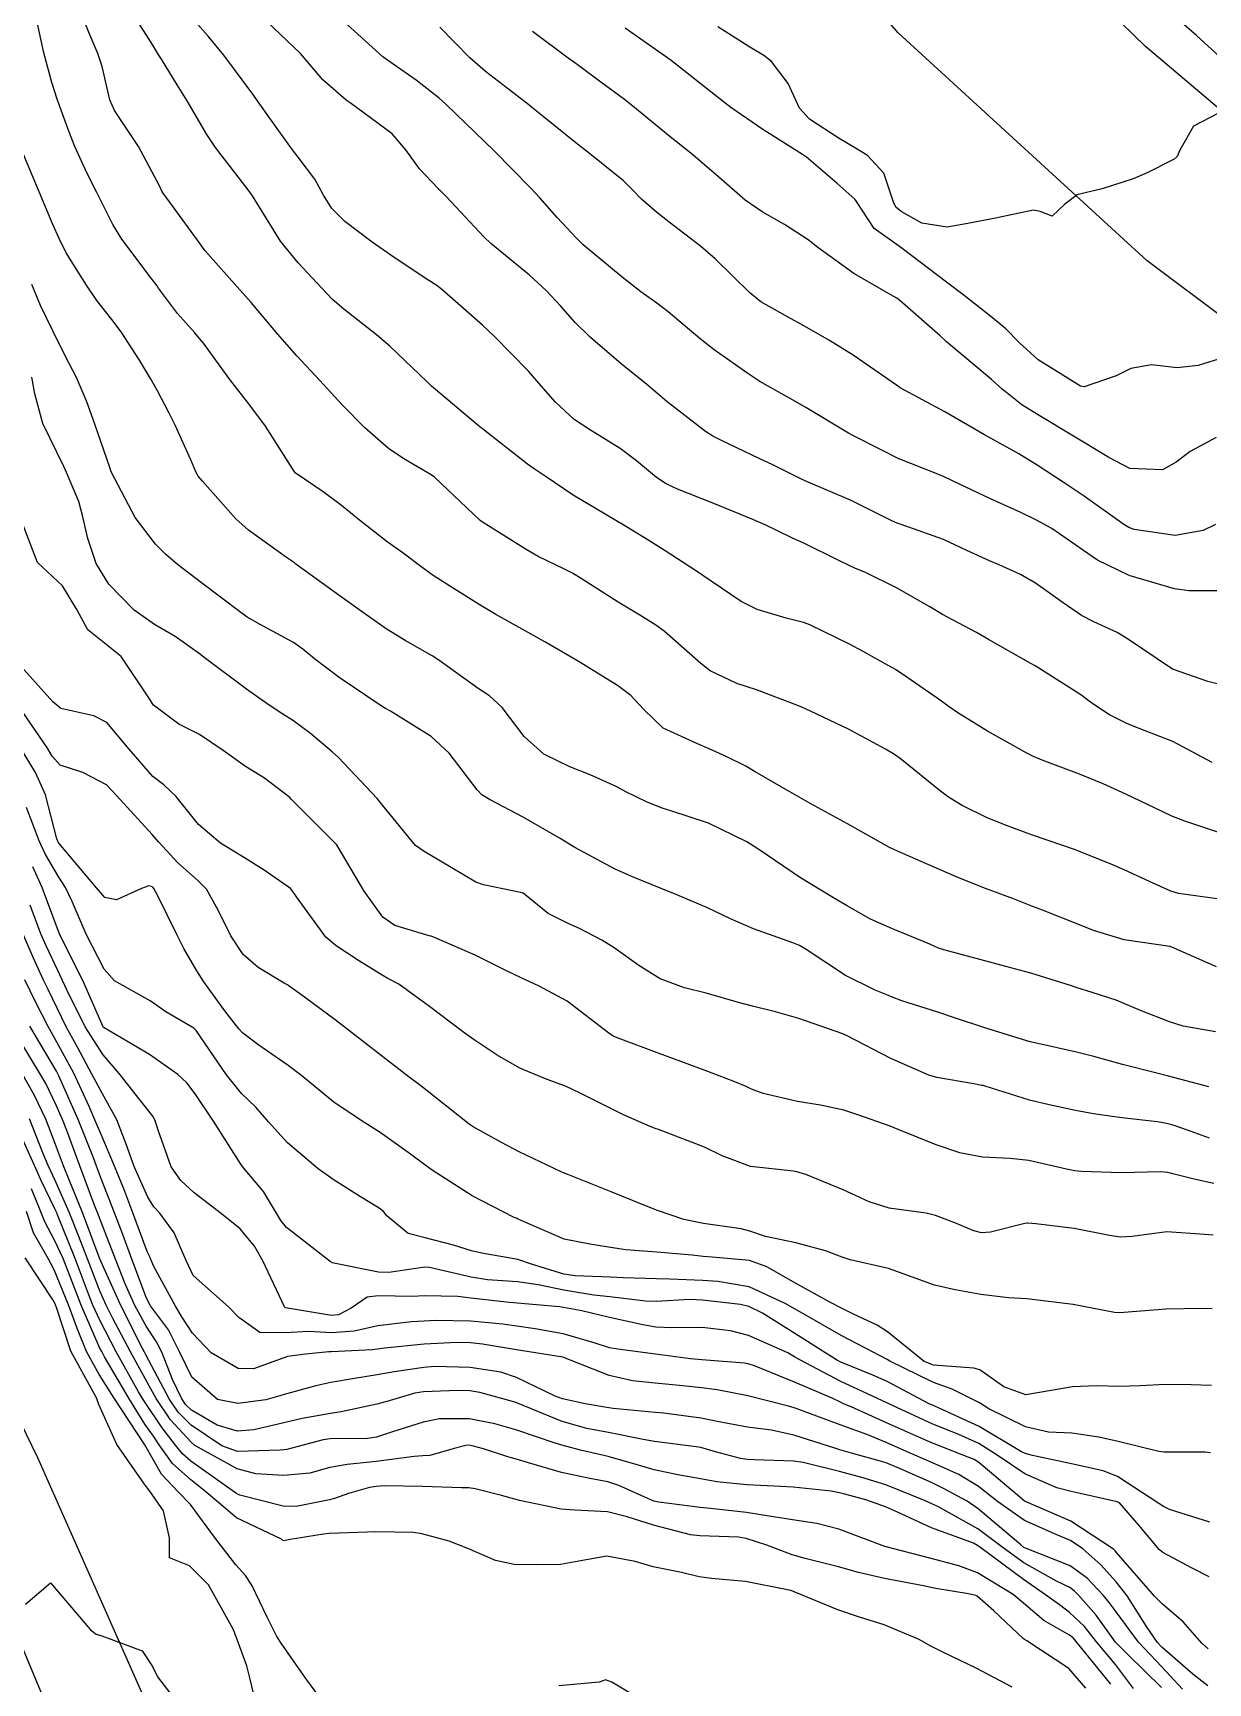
# Model space of a CAD drawing. Header units: metres. Extents: x 307586 to 320046, y 7427249 to 7434250.
# Drawn here: x 319307.2 to 319357.9, y 7428273.7 to 7428344.9 of the extents above; entities that cross this region are included whole.
import ezdxf

# ---------------------------------------------------------------- set-up
doc = ezdxf.new("R2010")
doc.units = ezdxf.units.M
doc.header["$MEASUREMENT"] = 0
for name, color, linetype in [('Curvas de Nivel 1m', 11, 'Continuous'), ('Curvas de Nivel 5m', 15, 'Continuous'), ('Linha Férrea', 20, 'Continuous'), ('Vias Primárias', 230, 'Continuous')]:
    doc.layers.add(name, color=color, linetype=linetype)

msp = doc.modelspace()

# ---------------------------------------------------------------- linework, layer by layer
at = {"layer": 'Curvas de Nivel 1m', "flags": 128}
for points, elevation in [([(319358.314, 7428307.502), (319356.643, 7428307.731), (319356.317, 7428307.832), (319355.581, 7428308.157), (319354.326, 7428308.736), (319353.839, 7428308.948), (319352.585, 7428309.456), (319352.334, 7428309.556), (319352.191, 7428309.606), (319350.344, 7428310.247), (319349.173, 7428310.67), (319348.355, 7428311), (319347.303, 7428311.516), (319346.722, 7428311.881), (319346.369, 7428312.145), (319344.626, 7428313.548), (319344.385, 7428313.717), (319343.993, 7428313.952), (319342.401, 7428314.809), (319340.756, 7428315.597), (319340.414, 7428315.745), (319340.168, 7428315.85), (319338.422, 7428316.517), (319337.573, 7428316.781), (319336.43, 7428317.328), (319336.023, 7428317.654), (319334.447, 7428319.039), (319334.081, 7428319.308), (319333.461, 7428319.685), (319332.462, 7428320.297), (319330.907, 7428321.285), (319330.48, 7428321.551), (319330.144, 7428321.725), (319329.008, 7428322.262), (319328.491, 7428322.563), (319326.559, 7428323.769), (319326.504, 7428323.814), (319325.928, 7428324.359), (319324.531, 7428325.689), (319324.388, 7428325.792), (319323.203, 7428326.473), (319322.544, 7428326.927), (319321.505, 7428327.83), (319320.562, 7428328.794), (319320.061, 7428329.341), (319319.588, 7428329.855), (319318.589, 7428330.927), (319317.75, 7428331.879), (319316.616, 7428333.218), (319316.014, 7428333.896), (319314.638, 7428335.454), (319314.446, 7428335.718), (319314.306, 7428335.915), (319313.246, 7428337.349), (319312.815, 7428337.938), (319312.764, 7428338.029), (319312.676, 7428338.23), (319311.748, 7428339.949), (319310.716, 7428341.507), (319310.516, 7428341.963), (319310.182, 7428343.413), (319309.999, 7428343.971), (319309.625, 7428344.85), (319309.167, 7428345.984)], 826), ([(319358.348, 7428310.373), (319356.917, 7428310.839), (319356.358, 7428311.069), (319355.603, 7428311.418), (319354.369, 7428312.013), (319353.388, 7428312.46), (319352.377, 7428312.873), (319350.761, 7428313.476), (319350.385, 7428313.634), (319350.093, 7428313.778), (319348.401, 7428314.729), (319347.122, 7428315.519), (319346.704, 7428315.814), (319346.418, 7428316.02), (319344.918, 7428317.055), (319344.431, 7428317.391), (319344.333, 7428317.453), (319344.146, 7428317.554), (319343.029, 7428318.161), (319342.442, 7428318.489), (319340.725, 7428319.322), (319340.451, 7428319.421), (319339.712, 7428319.607), (319338.458, 7428319.972), (319337.764, 7428320.33), (319336.476, 7428321.197), (319335.792, 7428321.657), (319334.491, 7428322.504), (319333.775, 7428322.96), (319332.555, 7428323.699), (319332.503, 7428323.732), (319332.426, 7428323.779), (319330.521, 7428324.913), (319329.3, 7428325.738), (319328.832, 7428326.042), (319328.538, 7428326.247), (319326.6, 7428327.77), (319326.553, 7428327.809), (319326.319, 7428328.008), (319324.57, 7428329.476), (319324.4, 7428329.621), (319324.211, 7428329.795), (319322.596, 7428331.339), (319322.026, 7428331.826), (319320.614, 7428332.933), (319320.129, 7428333.358), (319319.655, 7428333.855), (319318.639, 7428334.932), (319317.878, 7428335.878), (319316.672, 7428337.824), (319316.629, 7428337.89), (319316.484, 7428338.083), (319315.078, 7428339.906), (319314.701, 7428340.472), (319313.848, 7428341.923), (319313.421, 7428342.62), (319312.741, 7428343.717), (319312.609, 7428343.941), (319312.369, 7428344.321), (319311.335, 7428345.954)], 827), ([(319358.09, 7428313.384), (319356.396, 7428314.282), (319355.018, 7428314.81), (319354.407, 7428315.053), (319353.664, 7428315.441), (319352.909, 7428315.944), (319352.421, 7428316.296), (319350.571, 7428317.479), (319350.434, 7428317.559), (319350.263, 7428317.653), (319348.445, 7428318.683), (319347.923, 7428318.983), (319346.912, 7428319.523), (319346.456, 7428319.763), (319345.91, 7428320.087), (319344.473, 7428320.915), (319343.134, 7428321.57), (319342.669, 7428321.762), (319342.486, 7428321.842), (319341.96, 7428322.114), (319340.495, 7428322.824), (319339.957, 7428323.067), (319338.803, 7428323.626), (319338.505, 7428323.767), (319338.272, 7428323.867), (319336.517, 7428324.583), (319335.017, 7428325.174), (319334.529, 7428325.405), (319334.115, 7428325.676), (319333.247, 7428326.396), (319332.545, 7428326.928), (319331.257, 7428327.713), (319330.558, 7428328.181), (319329.755, 7428328.922), (319329.038, 7428329.743), (319328.581, 7428330.26), (319327.109, 7428331.765), (319326.608, 7428332.24), (319324.841, 7428333.788), (319324.625, 7428333.954), (319324.176, 7428334.25), (319322.645, 7428335.273), (319321.843, 7428335.828), (319320.662, 7428336.713), (319320.097, 7428337.278), (319319.746, 7428337.854), (319319.364, 7428338.544), (319318.689, 7428339.44), (319318.355, 7428339.873), (319317.458, 7428341.137), (319316.923, 7428341.888), (319316.726, 7428342.158), (319315.436, 7428343.903), (319314.755, 7428344.72), (319314.196, 7428345.35)], 828), ([(319358.426, 7428316.738), (319357.913, 7428316.873), (319356.433, 7428317.386), (319356.379, 7428317.411), (319354.446, 7428318.717), (319353.996, 7428318.984), (319352.993, 7428319.452), (319352.457, 7428319.724), (319351.664, 7428320.269), (319350.477, 7428321.111), (319349.82, 7428321.487), (319348.897, 7428321.906), (319348.489, 7428322.078), (319347.505, 7428322.531), (319346.498, 7428323.002), (319344.967, 7428323.545), (319344.505, 7428323.703), (319344.238, 7428323.822), (319342.519, 7428324.684), (319340.661, 7428325.468), (319340.532, 7428325.524), (319340.365, 7428325.603), (319339.135, 7428326.218), (319338.542, 7428326.498), (319336.923, 7428327.272), (319336.551, 7428327.455), (319336.224, 7428327.653), (319334.566, 7428328.934), (319334.17, 7428329.277), (319333.69, 7428329.683), (319332.586, 7428330.581), (319331.264, 7428331.713), (319330.609, 7428332.358), (319329.968, 7428333.081), (319329.351, 7428333.739), (319328.633, 7428334.406), (319326.964, 7428335.767), (319326.656, 7428336.053), (319325.042, 7428337.786), (319324.677, 7428338.159), (319323.882, 7428338.999), (319323.298, 7428339.811), (319322.703, 7428340.501), (319320.897, 7428341.838), (319320.724, 7428341.959), (319319.707, 7428342.83), (319318.829, 7428343.869), (319318.744, 7428343.967), (319317.282, 7428345.368)], 829), ([(319358.24, 7428323.651), (319357.711, 7428323.392), (319356.501, 7428323.171), (319354.725, 7428323.428), (319354.504, 7428323.519), (319354.289, 7428323.65), (319352.525, 7428324.902), (319351.661, 7428325.469), (319350.54, 7428326.212), (319349.753, 7428326.7), (319348.551, 7428327.357), (319348.276, 7428327.513), (319346.563, 7428328.512), (319344.631, 7428329.549), (319344.573, 7428329.587), (319344.466, 7428329.66), (319342.594, 7428330.959), (319341.578, 7428331.59), (319340.608, 7428332.142), (319339.66, 7428332.661), (319338.619, 7428333.253), (319338.138, 7428333.635), (319336.645, 7428335.11), (319336.018, 7428335.656), (319334.663, 7428336.684), (319334.106, 7428337.117), (319333.472, 7428337.688), (319333.074, 7428338.091), (319332.681, 7428338.471), (319331.146, 7428339.715), (319330.698, 7428340.06), (319329.215, 7428341.243), (319328.721, 7428341.65), (319328.599, 7428341.751), (319326.737, 7428343.194), (319326.05, 7428343.777), (319324.763, 7428345.1)], 831), ([(319358.273, 7428327.393), (319357.149, 7428326.802), (319356.542, 7428326.337), (319355.951, 7428326.003), (319354.539, 7428326.056), (319353.641, 7428326.541), (319352.55, 7428327.2), (319352.111, 7428327.464), (319350.562, 7428328.395), (319349.881, 7428328.806), (319349.025, 7428329.503), (319348.579, 7428329.904), (319346.636, 7428331.53), (319346.603, 7428331.558), (319346.355, 7428331.783), (319344.62, 7428333.304), (319344.479, 7428333.41), (319344.231, 7428333.556), (319342.636, 7428334.482), (319341.083, 7428335.596), (319340.656, 7428335.931), (319339.638, 7428336.591), (319338.668, 7428337.137), (319337.942, 7428337.637), (319336.684, 7428338.739), (319335.591, 7428339.661), (319334.703, 7428340.367), (319333.09, 7428341.694), (319332.884, 7428341.857), (319332.726, 7428341.979), (319331.713, 7428342.731), (319330.74, 7428343.45), (319330.584, 7428343.565), (319330.357, 7428343.726), (319328.76, 7428344.912)], 832), ([(319358.598, 7428330.85), (319357.494, 7428330.501), (319356.588, 7428330.411), (319355.474, 7428330.537), (319354.587, 7428330.373), (319353.959, 7428330.062), (319352.575, 7428329.579), (319352.418, 7428329.618), (319350.592, 7428330.748), (319349.764, 7428331.493), (319349.193, 7428332.085), (319348.613, 7428332.559), (319347.392, 7428333.522), (319346.632, 7428334.108), (319344.72, 7428335.549), (319344.653, 7428335.591), (319343.509, 7428336.414), (319342.747, 7428337.579), (319342.719, 7428337.625), (319342.674, 7428337.68), (319341.89, 7428338.379), (319340.691, 7428339.41), (319340.583, 7428339.493), (319340.417, 7428339.604), (319338.709, 7428340.691), (319337.326, 7428341.644), (319336.727, 7428342.098), (319334.743, 7428343.67), (319332.763, 7428345.064)], 833), ([(319358.372, 7428341.394), (319357.284, 7428340.838), (319356.707, 7428339.804), (319356.587, 7428339.528), (319356.46, 7428339.412), (319355.296, 7428338.815), (319354.684, 7428338.555), (319353.355, 7428338.125), (319352.678, 7428337.968), (319352.273, 7428337.868), (319351.735, 7428337.469), (319351.187, 7428336.955), (319350.67, 7428337.156), (319350.389, 7428337.203), (319348.666, 7428336.854), (319347.552, 7428336.633), (319346.662, 7428336.472), (319345.56, 7428336.645), (319344.669, 7428337.15), (319344.449, 7428337.332), (319344.335, 7428337.555), (319343.929, 7428338.805), (319343.223, 7428339.572), (319342.698, 7428339.89), (319341.993, 7428340.297), (319340.716, 7428341.135), (319340.29, 7428341.606), (319339.789, 7428342.67), (319339.078, 7428343.625), (319338.747, 7428343.882), (319338.148, 7428344.24), (319336.765, 7428345.117)], 834), ([(319358.247, 7428301.763), (319356.845, 7428301.997), (319356.251, 7428302.187), (319355.001, 7428302.677), (319354.259, 7428302.999), (319353.95, 7428303.125), (319352.912, 7428303.45), (319352.266, 7428303.657), (319351.976, 7428303.755), (319350.275, 7428304.283), (319349.188, 7428304.582), (319348.283, 7428304.818), (319346.52, 7428305.296), (319346.291, 7428305.371), (319345.91, 7428305.534), (319344.299, 7428306.206), (319343.355, 7428306.616), (319342.309, 7428307.202), (319341.675, 7428307.586), (319340.321, 7428308.4), (319338.535, 7428309.618), (319338.335, 7428309.758), (319338.008, 7428309.955), (319336.35, 7428310.756), (319334.736, 7428311.288), (319334.359, 7428311.405), (319333.68, 7428311.68), (319332.786, 7428312.113), (319332.369, 7428312.335), (319331.245, 7428312.84), (319330.378, 7428313.188), (319329.252, 7428313.731), (319328.394, 7428314.493), (319327.458, 7428315.754), (319326.905, 7428316.252), (319326.421, 7428316.575), (319324.716, 7428317.787), (319324.435, 7428317.973), (319323.271, 7428318.638), (319322.446, 7428319.143), (319321.468, 7428319.83), (319320.464, 7428320.557), (319318.64, 7428321.868), (319318.551, 7428321.936), (319318.484, 7428321.987), (319318.137, 7428322.223), (319316.498, 7428323.408), (319315.956, 7428323.895), (319314.519, 7428325.512), (319314.335, 7428325.727), (319314.23, 7428325.914), (319314.01, 7428326.439), (319313.332, 7428327.928), (319313.076, 7428328.45), (319312.568, 7428329.419), (319312.275, 7428329.943), (319311.801, 7428330.731), (319311.01, 7428331.956), (319310.608, 7428332.485), (319309.953, 7428333.307), (319309.508, 7428333.977), (319309.163, 7428334.516), (319308.637, 7428335.368), (319308.326, 7428335.993), (319308.059, 7428336.589), (319307.468, 7428338.002), (319306.691, 7428339.854)], 824), ([(319357.958, 7428299.384), (319356.219, 7428299.842), (319355.644, 7428299.993), (319354.227, 7428300.354), (319352.985, 7428300.695), (319352.234, 7428300.884), (319350.44, 7428301.277), (319350.241, 7428301.33), (319349.716, 7428301.485), (319348.247, 7428301.941), (319347.062, 7428302.329), (319346.254, 7428302.601), (319344.704, 7428303.1), (319344.26, 7428303.26), (319344.055, 7428303.347), (319343.547, 7428303.561), (319342.272, 7428304.193), (319340.576, 7428305.31), (319340.291, 7428305.478), (319339.991, 7428305.603), (319338.299, 7428306.205), (319337.302, 7428306.634), (319336.308, 7428307.108), (319334.996, 7428307.663), (319334.316, 7428307.934), (319333.07, 7428308.438), (319332.324, 7428308.768), (319330.583, 7428309.717), (319330.335, 7428309.873), (319329.959, 7428310.103), (319328.352, 7428311.023), (319326.934, 7428311.761), (319326.576, 7428311.978), (319326.367, 7428312.192), (319325.164, 7428313.782), (319324.393, 7428314.493), (319322.638, 7428315.588), (319322.411, 7428315.714), (319322.232, 7428315.822), (319320.421, 7428317.042), (319319.346, 7428317.856), (319318.844, 7428318.271), (319318.44, 7428318.549), (319317.002, 7428319.33), (319316.451, 7428319.651), (319316.113, 7428319.893), (319314.471, 7428321.127), (319313.432, 7428321.926), (319312.92, 7428322.366), (319312.492, 7428322.798), (319311.614, 7428323.949), (319310.593, 7428325.889), (319310.561, 7428325.96), (319310.525, 7428326.066), (319309.875, 7428327.97), (319309.529, 7428328.942), (319309.079, 7428329.982), (319308.587, 7428330.928), (319308.05, 7428331.996), (319307.525, 7428333.09), (319307.144, 7428334.005)], 823), ([(319357.979, 7428297.171), (319357.354, 7428297.393), (319356.497, 7428297.706), (319356.197, 7428297.791), (319355.744, 7428297.868), (319354.199, 7428298.053), (319352.977, 7428298.225), (319352.202, 7428298.368), (319351.064, 7428298.612), (319350.206, 7428298.815), (319348.305, 7428299.406), (319348.212, 7428299.436), (319348.158, 7428299.446), (319347.812, 7428299.506), (319346.217, 7428299.783), (319345.865, 7428299.887), (319344.229, 7428300.609), (319342.339, 7428301.579), (319342.278, 7428301.614), (319342.243, 7428301.629), (319342.154, 7428301.671), (319340.25, 7428302.332), (319339.248, 7428302.615), (319338.255, 7428302.857), (319337.653, 7428303.025), (319336.261, 7428303.427), (319335.324, 7428303.659), (319334.269, 7428304.048), (319333.343, 7428304.618), (319332.288, 7428305.387), (319331.76, 7428305.705), (319330.796, 7428306.213), (319330.3, 7428306.433), (319329.438, 7428306.863), (319328.356, 7428307.74), (319328.313, 7428307.761), (319326.645, 7428308.094), (319326.317, 7428308.22), (319325.254, 7428308.85), (319324.329, 7428309.4), (319324.078, 7428309.542), (319323.703, 7428309.799), (319322.357, 7428311.449), (319322.056, 7428311.823), (319320.38, 7428313.595), (319320.114, 7428313.843), (319319.174, 7428314.635), (319318.396, 7428315.2), (319317.985, 7428315.46), (319317.347, 7428315.881), (319316.413, 7428316.535), (319314.593, 7428317.908), (319314.434, 7428318.036), (319313.337, 7428318.821), (319312.447, 7428319.335), (319311.574, 7428319.949), (319310.47, 7428321.078), (319309.926, 7428321.968), (319309.565, 7428323.045), (319309.356, 7428323.977), (319309.172, 7428324.642), (319308.609, 7428325.989), (319308.525, 7428326.153), (319307.623, 7428327.999), (319307.277, 7428329.291), (319307.145, 7428330.004)], 822), ([(319358.17, 7428295.213), (319357.372, 7428295.392), (319356.401, 7428295.633), (319356.176, 7428295.69), (319355.877, 7428295.711), (319354.175, 7428295.668), (319352.452, 7428295.732), (319352.176, 7428295.762), (319351.806, 7428295.834), (319350.18, 7428296.199), (319349.374, 7428296.296), (319348.181, 7428296.346), (319347.199, 7428296.53), (319346.186, 7428296.876), (319344.547, 7428297.546), (319344.194, 7428297.689), (319342.803, 7428298.175), (319342.201, 7428298.374), (319341.197, 7428298.596), (319340.204, 7428298.754), (319338.72, 7428299.103), (319338.21, 7428299.285), (319337.978, 7428299.391), (319337.427, 7428299.632), (319336.219, 7428300.082), (319335.552, 7428300.327), (319334.23, 7428300.821), (319332.452, 7428301.484), (319332.241, 7428301.576), (319332.048, 7428301.702), (319330.257, 7428303.086), (319329.053, 7428303.732), (319328.268, 7428304.081), (319327.614, 7428304.409), (319326.282, 7428305.065), (319324.635, 7428305.787), (319324.382, 7428305.878), (319324.294, 7428305.904), (319322.818, 7428306.34), (319322.296, 7428306.708), (319321.497, 7428307.828), (319320.332, 7428309.797), (319320.297, 7428309.84), (319318.362, 7428311.784), (319318.286, 7428311.861), (319317.189, 7428312.696), (319316.376, 7428313.198), (319315.406, 7428313.9), (319314.39, 7428314.591), (319313.497, 7428315.026), (319312.402, 7428315.852), (319312.345, 7428315.941), (319312.262, 7428316.085), (319310.999, 7428317.954), (319310.437, 7428318.413), (319309.566, 7428319.095), (319309.094, 7428319.98), (319308.468, 7428320.993), (319307.396, 7428322.001), (319306.709, 7428323.799)], 821), ([(319358.099, 7428289.806), (319357.667, 7428289.818), (319356.099, 7428289.784), (319355.755, 7428289.756), (319354.096, 7428289.628), (319353.888, 7428289.641), (319352.101, 7428289.985), (319351.505, 7428290.063), (319350.104, 7428290.234), (319349.307, 7428290.286), (319348.107, 7428290.424), (319347.005, 7428290.621), (319346.112, 7428290.831), (319344.123, 7428291.55), (319342.472, 7428291.92), (319342.127, 7428292.032), (319341.414, 7428292.303), (319340.133, 7428292.651), (319338.819, 7428292.93), (319338.138, 7428293.156), (319337.769, 7428293.255), (319336.141, 7428293.483), (319335.29, 7428293.659), (319334.149, 7428294.046), (319333.539, 7428294.292), (319332.16, 7428294.848), (319330.289, 7428295.601), (319330.172, 7428295.65), (319329.997, 7428295.722), (319328.181, 7428296.576), (319327.422, 7428296.989), (319326.192, 7428297.662), (319326.023, 7428297.772), (319324.207, 7428299.213), (319323.882, 7428299.467), (319323.441, 7428299.802), (319322.227, 7428300.735), (319320.824, 7428301.834), (319320.247, 7428302.277), (319318.709, 7428303.405), (319318.262, 7428303.728), (319318.179, 7428303.778), (319318.036, 7428303.863), (319316.919, 7428304.53), (319316.275, 7428305.1), (319315.742, 7428305.895), (319315.191, 7428307.01), (319314.682, 7428307.906), (319314.317, 7428308.293), (319313.457, 7428309.055), (319312.634, 7428309.935), (319312.338, 7428310.267), (319310.805, 7428311.956), (319310.367, 7428312.41), (319309.347, 7428312.945), (319308.376, 7428313.265), (319308.034, 7428313.648), (319307.819, 7428313.996), (319306.543, 7428315.867)], 819), ([(319358.064, 7428286.495), (319357.19, 7428286.519), (319356.064, 7428286.535), (319354.995, 7428286.489), (319354.063, 7428286.46), (319353.108, 7428286.489), (319352.063, 7428286.442), (319351.24, 7428286.289), (319350.059, 7428286.101), (319349.108, 7428286.444), (319348.07, 7428287.17), (319347.811, 7428287.245), (319346.071, 7428287.371), (319345.668, 7428287.534), (319344.086, 7428288.814), (319343.632, 7428289.1), (319342.622, 7428289.572), (319342.097, 7428289.835), (319341.59, 7428290.095), (319340.113, 7428290.912), (319338.879, 7428291.612), (319338.126, 7428291.885), (319336.513, 7428292.03), (319336.127, 7428292.06), (319335.659, 7428292.124), (319334.129, 7428292.249), (319332.79, 7428292.35), (319332.13, 7428292.451), (319331.242, 7428292.599), (319330.134, 7428292.816), (319328.268, 7428293.612), (319328.142, 7428293.678), (319328.099, 7428293.698), (319327.968, 7428293.743), (319326.157, 7428294.683), (319324.427, 7428295.787), (319324.166, 7428295.976), (319323.499, 7428296.474), (319322.187, 7428297.407), (319321.525, 7428297.827), (319320.202, 7428298.709), (319318.799, 7428299.854), (319318.22, 7428300.309), (319316.909, 7428301.204), (319316.24, 7428301.711), (319316.078, 7428301.892), (319315.481, 7428302.668), (319314.577, 7428303.907), (319314.268, 7428304.387), (319313.712, 7428305.353), (319313.419, 7428305.923), (319312.565, 7428307.68), (319312.414, 7428307.938), (319312.368, 7428307.994), (319312.314, 7428308.033), (319312.203, 7428308.053), (319311.886, 7428307.944), (319310.809, 7428307.451), (319310.307, 7428307.549), (319309.935, 7428307.964), (319308.332, 7428309.878), (319308.289, 7428309.937), (319308.27, 7428309.981), (319308.234, 7428310.082), (319307.733, 7428311.989), (319307.315, 7428312.944), (319306.655, 7428314.007)], 818), ([(319358.026, 7428283.585), (319357.795, 7428283.615), (319356.026, 7428283.614), (319355.79, 7428283.649), (319354.033, 7428284.078), (319353.204, 7428284.273), (319352.038, 7428284.445), (319351.026, 7428284.482), (319350.041, 7428284.707), (319348.453, 7428285.496), (319348.055, 7428285.747), (319346.877, 7428286.333), (319346.064, 7428286.628), (319344.184, 7428287.549), (319344.074, 7428287.613), (319342.798, 7428288.287), (319342.084, 7428288.658), (319340.423, 7428289.597), (319340.096, 7428289.789), (319339.667, 7428290.036), (319338.11, 7428290.75), (319336.766, 7428290.988), (319336.114, 7428291.028), (319334.686, 7428291.092), (319334.114, 7428291.093), (319332.668, 7428291.138), (319332.115, 7428291.168), (319330.607, 7428291.224), (319330.117, 7428291.3), (319328.717, 7428291.734), (319328.125, 7428291.929), (319326.578, 7428292.213), (319326.128, 7428292.307), (319325.353, 7428292.555), (319324.134, 7428292.868), (319323.394, 7428293.06), (319322.473, 7428293.815), (319322.327, 7428294), (319322.146, 7428294.152), (319321.338, 7428294.641), (319320.158, 7428295.39), (319319.512, 7428295.847), (319318.179, 7428296.964), (319317.369, 7428297.872), (319316.818, 7428298.5), (319316.205, 7428299.099), (319315.549, 7428299.897), (319314.241, 7428301.813), (319314.142, 7428301.912), (319312.94, 7428302.62), (319312.254, 7428303.096), (319310.725, 7428303.955), (319310.268, 7428304.456), (319309.501, 7428305.968), (319308.898, 7428307.38), (319308.601, 7428307.977), (319308.317, 7428308.431), (319307.744, 7428309.406), (319307.464, 7428309.993), (319306.924, 7428311.432)], 817), ([(319357.991, 7428280.602), (319356.257, 7428281.148), (319356.001, 7428281.27), (319355.8, 7428281.412), (319354.014, 7428282.566), (319353.389, 7428282.812), (319352.019, 7428283.114), (319350.341, 7428283.477), (319350.024, 7428283.562), (319349.873, 7428283.633), (319348.041, 7428284.724), (319346.312, 7428285.526), (319346.126, 7428285.601), (319346.054, 7428285.629), (319345.875, 7428285.712), (319344.064, 7428286.668), (319343.456, 7428286.949), (319342.072, 7428287.505), (319341.919, 7428287.582), (319340.084, 7428288.741), (319338.683, 7428289.614), (319338.097, 7428289.902), (319337.733, 7428289.991), (319336.101, 7428290.184), (319335.549, 7428290.208), (319334.1, 7428290.118), (319333.64, 7428290.137), (319332.102, 7428290.325), (319331.414, 7428290.396), (319330.106, 7428290.609), (319328.999, 7428290.842), (319328.111, 7428290.968), (319326.813, 7428291.059), (319326.114, 7428291.165), (319324.316, 7428291.592), (319324.12, 7428291.604), (319322.564, 7428291.366), (319322.116, 7428291.38), (319320.179, 7428291.782), (319320.122, 7428291.794), (319320.028, 7428291.841), (319318.137, 7428293.316), (319317.895, 7428293.619), (319317.755, 7428293.866), (319317.147, 7428294.869), (319316.29, 7428295.888), (319316.165, 7428296.043), (319314.993, 7428297.902), (319314.205, 7428299.078), (319313.844, 7428299.55), (319313.448, 7428299.921), (319312.225, 7428300.773), (319310.274, 7428301.928), (319310.243, 7428301.949), (319310.226, 7428301.977), (319309.345, 7428303.969), (319308.398, 7428305.862), (319308.341, 7428305.979), (319308.285, 7428306.129), (319307.6, 7428307.991), (319307.195, 7428308.871)], 816), ([(319357.929, 7428275.135), (319357.648, 7428275.384), (319356.85, 7428276.305), (319355.949, 7428277.062), (319355.609, 7428277.413), (319353.972, 7428279.297), (319353.905, 7428279.364), (319353.831, 7428279.432), (319351.991, 7428280.645), (319350.067, 7428281.479), (319350.003, 7428281.512), (319349.879, 7428281.606), (319348.02, 7428283.178), (319347.821, 7428283.303), (319347.313, 7428283.511), (319346.03, 7428284.012), (319345.203, 7428284.371), (319344.043, 7428284.891), (319342.509, 7428285.573), (319342.19, 7428285.713), (319342.055, 7428285.779), (319341.69, 7428285.95), (319340.063, 7428286.648), (319338.338, 7428287.35), (319338.071, 7428287.439), (319337.911, 7428287.462), (319336.072, 7428287.604), (319335.573, 7428287.655), (319334.075, 7428287.843), (319332.442, 7428288.06), (319332.077, 7428288.129), (319331.467, 7428288.318), (319330.083, 7428288.729), (319328.872, 7428288.945), (319328.086, 7428289.054), (319327.485, 7428289.147), (319326.088, 7428289.273), (319324.573, 7428289.301), (319324.088, 7428289.28), (319323.533, 7428289.244), (319322.085, 7428289.078), (319321.066, 7428288.847), (319320.082, 7428288.773), (319319.099, 7428288.834), (319318.082, 7428288.771), (319316.996, 7428288.79), (319316.088, 7428289.431), (319315.64, 7428289.895), (319314.113, 7428291.242), (319313.792, 7428291.915), (319313.289, 7428293.078), (319312.675, 7428293.932), (319312.418, 7428294.208), (319312.15, 7428294.63), (319311.571, 7428295.946), (319311.219, 7428296.908), (319310.815, 7428297.954), (319310.204, 7428299.085), (319309.724, 7428299.965), (319309.136, 7428301.064), (319308.635, 7428301.976), (319308.251, 7428302.749), (319307.853, 7428303.58), (319307.656, 7428303.989), (319307.217, 7428304.94), (319306.76, 7428306.003)], 814), ([(319357.905, 7428273.543), (319357.259, 7428274.043), (319355.93, 7428275.205), (319355.737, 7428275.412), (319355.295, 7428276.06), (319354.427, 7428277.425), (319353.959, 7428278.033), (319353.286, 7428278.76), (319352.509, 7428279.452), (319351.978, 7428279.804), (319351.391, 7428280.057), (319349.991, 7428280.671), (319348.837, 7428281.492), (319348.009, 7428282.146), (319347.158, 7428282.657), (319346.019, 7428283.164), (319345.157, 7428283.539), (319344.03, 7428284.043), (319343.234, 7428284.363), (319342.041, 7428284.796), (319340.142, 7428285.509), (319340.052, 7428285.537), (319339.809, 7428285.602), (319338.057, 7428286.05), (319336.728, 7428286.308), (319336.06, 7428286.39), (319335.242, 7428286.478), (319334.062, 7428286.599), (319333.074, 7428286.696), (319332.065, 7428286.926), (319330.073, 7428287.72), (319328.076, 7428288.033), (319326.603, 7428288.287), (319326.079, 7428288.345), (319325.503, 7428288.352), (319324.078, 7428288.274), (319322.367, 7428288.107), (319322.075, 7428288.063), (319321.861, 7428288.036), (319320.074, 7428287.952), (319319.967, 7428287.948), (319318.96, 7428287.851), (319318.186, 7428287.744), (319318.071, 7428287.712), (319316.72, 7428287.223), (319316.063, 7428287.227), (319314.895, 7428287.902), (319314.081, 7428288.76), (319313.626, 7428289.454), (319313.355, 7428289.921), (319312.418, 7428291.636), (319312.287, 7428291.938), (319312.236, 7428292.051), (319312.126, 7428292.28), (319311.51, 7428293.946), (319311.121, 7428294.983), (319310.725, 7428295.954), (319310.182, 7428297.225), (319309.871, 7428297.963), (319309.627, 7428298.537), (319308.961, 7428299.973), (319308.233, 7428301.306), (319307.855, 7428301.986), (319307.315, 7428303.056), (319306.854, 7428304.001)], 813), ([(319355.904, 7428273.465), (319354.461, 7428274.889), (319353.933, 7428275.41), (319353.918, 7428275.43), (319353.093, 7428276.587), (319352.33, 7428277.454), (319352.141, 7428277.643), (319351.956, 7428277.777), (319351.373, 7428278.052), (319349.967, 7428278.84), (319349.077, 7428279.489), (319347.985, 7428280.306), (319346.255, 7428281.271), (319346.001, 7428281.389), (319345.678, 7428281.533), (319344.01, 7428282.217), (319342.982, 7428282.535), (319342.015, 7428282.785), (319340.443, 7428283.172), (319340.019, 7428283.233), (319338.349, 7428283.288), (319338.02, 7428283.304), (319337.741, 7428283.345), (319336.664, 7428283.64), (319336.025, 7428283.816), (319335.823, 7428283.855), (319334.029, 7428284.084), (319333.54, 7428284.168), (319332.034, 7428284.464), (319331.101, 7428284.646), (319330.041, 7428284.942), (319328.119, 7428285.739), (319328.053, 7428285.767), (319326.485, 7428286.199), (319326.05, 7428286.272), (319325.542, 7428286.284), (319324.049, 7428286.226), (319323.677, 7428286.167), (319322.469, 7428285.814), (319322.042, 7428285.685), (319320.506, 7428285.367), (319320.037, 7428285.293), (319318.815, 7428285.072), (319318.033, 7428284.888), (319316.734, 7428284.584), (319316.029, 7428284.521), (319315.147, 7428284.784), (319314.038, 7428285.436), (319313.794, 7428285.667), (319313.631, 7428285.916), (319313.227, 7428286.75), (319312.762, 7428287.93), (319312.53, 7428288.386), (319312.084, 7428289.054), (319311.589, 7428289.945), (319311.175, 7428290.881), (319310.762, 7428291.954), (319310.139, 7428293.551), (319309.979, 7428293.962), (319309.873, 7428294.236), (319309.226, 7428295.969), (319308.661, 7428297.5), (319308.471, 7428297.977), (319308.199, 7428298.593), (319307.748, 7428299.527), (319307.488, 7428299.991), (319306.267, 7428301.985)], 811), ([(319356.809, 7428273.396), (319355.917, 7428274.357), (319354.913, 7428275.42), (319353.946, 7428276.728), (319353.652, 7428277.135), (319353.4, 7428277.438), (319352.701, 7428278.189), (319351.965, 7428278.718), (319350.037, 7428279.479), (319349.973, 7428279.514), (319349.838, 7428279.618), (319347.998, 7428281.176), (319347.517, 7428281.507), (319346.53, 7428282.044), (319346.011, 7428282.292), (319344.673, 7428282.886), (319344.019, 7428283.155), (319343.718, 7428283.252), (319342.525, 7428283.572), (319342.025, 7428283.721), (319341.813, 7428283.795), (319340.034, 7428284.357), (319339.078, 7428284.569), (319338.039, 7428284.706), (319336.736, 7428284.946), (319336.044, 7428285.082), (319334.411, 7428285.303), (319334.048, 7428285.336), (319332.238, 7428285.51), (319332.05, 7428285.537), (319331.032, 7428285.71), (319330.055, 7428285.917), (319329.735, 7428286.044), (319328.064, 7428286.844), (319327.388, 7428287.076), (319326.066, 7428287.279), (319324.539, 7428287.312), (319324.065, 7428287.277), (319322.788, 7428287.083), (319322.06, 7428286.953), (319321.084, 7428286.803), (319320.055, 7428286.632), (319319.41, 7428286.489), (319318.047, 7428286.111), (319317.858, 7428286.051), (319317.253, 7428285.872), (319316.041, 7428285.727), (319315.157, 7428285.899), (319314.057, 7428286.856), (319313.543, 7428287.918), (319313.049, 7428288.892), (319312.278, 7428289.937), (319312.098, 7428290.269), (319311.469, 7428291.947), (319311.071, 7428293.013), (319310.714, 7428293.954), (319310.157, 7428295.392), (319309.938, 7428295.962), (319309.806, 7428296.326), (319309.146, 7428297.97), (319308.306, 7428299.885), (319308.262, 7428299.98), (319308.214, 7428300.064), (319307.068, 7428301.998)], 812), ([(319352.645, 7428273.443), (319351.915, 7428274.283), (319350.1, 7428275.477), (319349.994, 7428275.54), (319349.934, 7428275.582), (319348.667, 7428276.772), (319347.952, 7428277.403), (319347.89, 7428277.439), (319347.584, 7428277.506), (319346.165, 7428277.737), (319345.955, 7428277.781), (319345.632, 7428277.857), (319343.959, 7428278.171), (319342.83, 7428278.435), (319341.964, 7428278.675), (319340.534, 7428279.028), (319339.969, 7428279.191), (319338.868, 7428279.611), (319337.977, 7428279.901), (319337.655, 7428279.948), (319335.978, 7428280.008), (319335.573, 7428280.06), (319333.985, 7428280.471), (319332.843, 7428280.835), (319331.993, 7428281.04), (319330.584, 7428281.125), (319329.994, 7428281.159), (319328.204, 7428281.533), (319328.001, 7428281.593), (319327.424, 7428281.749), (319326.284, 7428282.044), (319326.006, 7428282.082), (319325.694, 7428282.085), (319324.006, 7428282.134), (319322.355, 7428282.163), (319322.006, 7428282.141), (319321.731, 7428282.097), (319320.813, 7428281.832), (319320.218, 7428281.619), (319319.999, 7428281.567), (319318.565, 7428281.283), (319317.994, 7428281.288), (319316.13, 7428281.759), (319316.002, 7428281.818), (319315.9, 7428281.891), (319314.016, 7428283.226), (319313.653, 7428283.55), (319313.352, 7428283.92), (319312.778, 7428284.676), (319312.041, 7428285.757), (319311.931, 7428285.941), (319311.76, 7428286.23), (319310.796, 7428287.953), (319310.086, 7428289.309), (319309.789, 7428289.963), (319309.586, 7428290.479), (319309.018, 7428291.971), (319308.257, 7428293.864), (319308.21, 7428293.979), (319308.144, 7428294.125), (319307.545, 7428295.378), (319307.262, 7428295.994), (319306.485, 7428297.709)], 808), ([(319353.72, 7428273.618), (319352.221, 7428275.447), (319352.091, 7428275.604), (319351.936, 7428275.732), (319350.828, 7428276.357), (319349.949, 7428277.104), (319349.514, 7428277.484), (319347.962, 7428278.417), (319347.169, 7428278.716), (319345.968, 7428279.035), (319343.973, 7428279.55), (319341.984, 7428280.304), (319341.034, 7428280.543), (319339.989, 7428280.7), (319338.703, 7428280.902), (319337.994, 7428281.021), (319336.447, 7428281.192), (319335.997, 7428281.231), (319334.209, 7428281.459), (319334.001, 7428281.512), (319333.604, 7428281.676), (319332.492, 7428282.177), (319332.009, 7428282.335), (319331.23, 7428282.489), (319330.013, 7428282.737), (319328.585, 7428283.166), (319328.019, 7428283.334), (319327.696, 7428283.422), (319326.643, 7428283.761), (319326.152, 7428283.895), (319326.024, 7428283.917), (319325.883, 7428283.913), (319325.379, 7428283.776), (319324.325, 7428283.481), (319324.02, 7428283.458), (319323.657, 7428283.433), (319322.017, 7428283.212), (319320.757, 7428283.091), (319320.014, 7428282.955), (319319.144, 7428282.716), (319318.01, 7428282.607), (319316.813, 7428282.68), (319316.013, 7428282.899), (319314.185, 7428283.908), (319314.024, 7428284.046), (319313.131, 7428285.02), (319312.517, 7428285.933), (319312.055, 7428286.764), (319311.406, 7428287.947), (319310.628, 7428289.415), (319310.355, 7428289.957), (319310.102, 7428290.542), (319309.547, 7428291.966), (319309.178, 7428292.924), (319308.766, 7428293.974), (319308.157, 7428295.347), (319307.954, 7428295.777), (319307.858, 7428295.985), (319307.625, 7428296.535), (319307.05, 7428297.997)], 809), ([(319349.461, 7428273.484), (319347.915, 7428274.295), (319346.436, 7428275.012), (319345.929, 7428275.27), (319345.445, 7428275.535), (319343.939, 7428276.165), (319342.872, 7428276.496), (319341.945, 7428276.812), (319340.054, 7428277.599), (319339.953, 7428277.633), (319339.907, 7428277.647), (319337.957, 7428278.038), (319336.483, 7428278.167), (319335.959, 7428278.244), (319335.194, 7428278.424), (319333.963, 7428278.668), (319333.192, 7428278.908), (319331.967, 7428279.138), (319330.762, 7428278.915), (319329.964, 7428278.779), (319328.935, 7428278.759), (319327.963, 7428278.775), (319327.158, 7428278.945), (319325.97, 7428279.46), (319325.159, 7428279.778), (319323.978, 7428280.101), (319323.624, 7428280.15), (319321.978, 7428280.177), (319321.637, 7428280.164), (319319.977, 7428280.107), (319319.733, 7428280.086), (319318.295, 7428279.857), (319318.032, 7428279.799), (319317.973, 7428279.821), (319317.953, 7428279.84), (319317.922, 7428279.861), (319315.986, 7428280.784), (319314.665, 7428281.903), (319314.008, 7428282.43), (319313.219, 7428283.126), (319312.653, 7428283.931), (319312.403, 7428284.31), (319312.032, 7428284.836), (319311.332, 7428285.947), (319310.289, 7428287.738), (319310.166, 7428287.959), (319310.075, 7428288.142), (319309.279, 7428289.968), (319308.746, 7428291.341), (319308.504, 7428291.976), (319308.131, 7428292.775), (319307.717, 7428293.564), (319307.542, 7428293.989), (319307.135, 7428294.978)], 807), ([(319319.891, 7428272.606), (319318.975, 7428273.849), (319317.918, 7428275.373), (319317.727, 7428275.669), (319317.621, 7428275.865), (319317.303, 7428276.499), (319316.64, 7428277.88), (319316.37, 7428278.297), (319315.962, 7428278.762), (319315.08, 7428279.899), (319313.995, 7428281.361), (319313.454, 7428281.918), (319312.753, 7428282.672), (319312.026, 7428283.94), (319310.703, 7428285.953), (319310.058, 7428286.966), (319309.51, 7428287.966), (319309.128, 7428288.924), (319308.734, 7428289.974), (319308.116, 7428291.494), (319307.849, 7428291.984), (319307.219, 7428293.079), (319306.922, 7428293.998)], 806), ([(319333.263, 7428273.043), (319332.18, 7428273.696), (319331.904, 7428273.795), (319331.833, 7428273.772), (319331.638, 7428273.703), (319329.901, 7428273.532)], 806)]:
    msp.add_lwpolyline(points, dxfattribs=dict(at, elevation=elevation))
at = {"layer": 'Curvas de Nivel 5m', "flags": 128}
for points, elevation in [([(319358.281, 7428304.562), (319356.353, 7428305.409), (319356.311, 7428305.427), (319356.293, 7428305.433), (319356.266, 7428305.438), (319354.296, 7428305.727), (319352.979, 7428306.129), (319352.302, 7428306.408), (319350.78, 7428307.004), (319350.31, 7428307.184), (319349.516, 7428307.488), (319348.317, 7428307.937), (319347.191, 7428308.387), (319346.325, 7428308.766), (319344.517, 7428309.548), (319344.334, 7428309.633), (319344.171, 7428309.717), (319342.35, 7428310.738), (319340.779, 7428311.596), (319340.365, 7428311.827), (319339.867, 7428312.106), (319338.377, 7428312.981), (319337.97, 7428313.217), (319337.115, 7428313.639), (319336.388, 7428313.969), (319335.85, 7428314.196), (319334.401, 7428314.86), (319333.545, 7428315.683), (319332.998, 7428316.271), (319332.423, 7428316.704), (319330.773, 7428317.717), (319330.435, 7428317.923), (319329.289, 7428318.584), (319328.446, 7428319.052), (319327.179, 7428319.763), (319326.459, 7428320.195), (319325.386, 7428320.864), (319324.478, 7428321.45), (319323.991, 7428321.797), (319323.126, 7428322.447), (319322.494, 7428322.894), (319321.288, 7428323.832), (319320.512, 7428324.47), (319319.725, 7428325.056), (319318.523, 7428325.87), (319317.235, 7428327.883), (319316.562, 7428328.791), (319315.691, 7428329.899), (319314.596, 7428331.418), (319314.179, 7428331.916), (319313.432, 7428332.748), (319312.622, 7428333.849), (319312.557, 7428333.941), (319312.302, 7428334.268), (319311.029, 7428335.956), (319310.652, 7428336.588), (319309.962, 7428337.971), (319309.524, 7428338.82), (319308.997, 7428339.985), (319308.704, 7428340.73), (319308.24, 7428341.995), (319308.009, 7428342.718), (319307.673, 7428344.001), (319307.369, 7428345.391)], 825), ([(319358.745, 7428343.538), (319357.422, 7428344.744), (319356.771, 7428345.309)], 835), ([(319358.474, 7428320.788), (319357.086, 7428320.788), (319356.475, 7428320.877), (319354.559, 7428321.429), (319354.483, 7428321.456), (319353.145, 7428322.106), (319352.494, 7428322.548), (319351.169, 7428323.473), (319350.508, 7428323.84), (319349.84, 7428324.163), (319348.522, 7428324.754), (319346.882, 7428325.527), (319346.535, 7428325.698), (319346.256, 7428325.812), (319344.542, 7428326.497), (319343.845, 7428326.86), (319342.552, 7428327.5), (319342.395, 7428327.582), (319340.564, 7428328.691), (319339.984, 7428329.026), (319338.903, 7428329.625), (319338.576, 7428329.816), (319338.055, 7428330.161), (319336.596, 7428331.187), (319336.002, 7428331.656), (319334.614, 7428332.819), (319334.129, 7428333.189), (319333.431, 7428333.688), (319332.632, 7428334.313), (319330.946, 7428335.717), (319330.656, 7428335.996), (319329.828, 7428336.896), (319329.072, 7428337.744), (319328.881, 7428337.952), (319328.677, 7428338.165), (319327.101, 7428339.766), (319326.699, 7428340.163), (319325.017, 7428341.787), (319324.725, 7428342.044), (319323.74, 7428342.812), (319322.74, 7428343.508), (319322.3, 7428343.824), (319320.764, 7428345.221)], 830), ([(319358.139, 7428292.983), (319357.771, 7428293.017), (319356.14, 7428293.127), (319354.637, 7428292.926), (319354.138, 7428292.894), (319353.664, 7428292.963), (319352.141, 7428293.268), (319350.486, 7428293.477), (319350.143, 7428293.508), (319350.118, 7428293.506), (319350.005, 7428293.481), (319348.522, 7428293.113), (319348.139, 7428293.088), (319347.806, 7428293.172), (319346.988, 7428293.517), (319346.148, 7428293.839), (319345.748, 7428293.935), (319344.152, 7428294.142), (319343.298, 7428294.421), (319342.163, 7428294.94), (319340.553, 7428295.596), (319340.174, 7428295.721), (319340.032, 7428295.743), (319338.176, 7428295.944), (319336.951, 7428296.408), (319336.184, 7428296.78), (319334.387, 7428297.472), (319334.192, 7428297.538), (319334.095, 7428297.575), (319333.837, 7428297.675), (319332.686, 7428298.18), (319332.2, 7428298.414), (319330.793, 7428299.128), (319330.21, 7428299.394), (319329.327, 7428299.729), (319328.22, 7428300.196), (319327.234, 7428300.749), (319326.238, 7428301.409), (319325.735, 7428301.775), (319324.254, 7428302.886), (319323.732, 7428303.273), (319322.988, 7428303.809), (319322.514, 7428304.064), (319322.267, 7428304.195), (319321.299, 7428304.804), (319320.279, 7428305.461), (319319.837, 7428305.844), (319318.58, 7428307.586), (319318.391, 7428307.859), (319318.314, 7428307.942), (319317.183, 7428308.738), (319316.327, 7428309.268), (319315.289, 7428309.9), (319314.345, 7428310.704), (319313.363, 7428311.925), (319312.844, 7428312.409), (319312.371, 7428312.775), (319311.355, 7428313.95), (319310.394, 7428315.103), (319309.826, 7428315.397), (319308.4, 7428315.703), (319308.057, 7428315.993), (319306.43, 7428317.803)], 820), ([(319357.962, 7428278.249), (319357.201, 7428278.627), (319355.972, 7428279.286), (319355.829, 7428279.411), (319354.933, 7428280.476), (319354.1, 7428281.429), (319354.003, 7428281.485), (319352.392, 7428281.839), (319352.008, 7428281.924), (319351.393, 7428282.083), (319350.015, 7428282.682), (319348.82, 7428283.492), (319348.03, 7428283.995), (319347.164, 7428284.385), (319346.042, 7428284.835), (319344.479, 7428285.546), (319344.055, 7428285.755), (319342.816, 7428286.324), (319342.064, 7428286.676), (319340.298, 7428287.598), (319340.074, 7428287.732), (319339.779, 7428287.9), (319338.083, 7428288.648), (319337.31, 7428288.856), (319336.086, 7428288.996), (319334.764, 7428288.986), (319334.086, 7428289.015), (319333.518, 7428289.109), (319332.09, 7428289.436), (319330.893, 7428289.712), (319330.095, 7428289.866), (319329.93, 7428289.887), (319328.098, 7428290.046), (319327.77, 7428290.073), (319326.1, 7428290.271), (319325.541, 7428290.336), (319324.101, 7428290.359), (319323.568, 7428290.331), (319322.101, 7428290.359), (319321.622, 7428290.303), (319320.929, 7428289.832), (319320.387, 7428289.54), (319320.09, 7428289.521), (319318.103, 7428289.849), (319318.058, 7428289.896), (319317.126, 7428291.875), (319316.76, 7428292.511), (319316.137, 7428293.255), (319315.342, 7428293.898), (319314.152, 7428294.812), (319313.584, 7428295.345), (319313.165, 7428295.925), (319312.602, 7428297.518), (319312.477, 7428297.936), (319312.369, 7428298.112), (319312.197, 7428298.339), (319310.918, 7428299.953), (319310.225, 7428300.77), (319309.456, 7428301.968), (319308.665, 7428303.569), (319308.47, 7428303.978), (319308.267, 7428304.405), (319307.764, 7428305.474), (319307.544, 7428305.991), (319307.08, 7428307.22)], 815), ([(319354.706, 7428273.422), (319353.918, 7428274.458), (319353.1, 7428275.438), (319352.588, 7428276.092), (319351.945, 7428276.709), (319351.513, 7428277.028), (319350.898, 7428277.471), (319349.959, 7428278.127), (319348.11, 7428279.499), (319347.974, 7428279.598), (319347.788, 7428279.691), (319345.985, 7428280.354), (319344.514, 7428281.026), (319343.999, 7428281.262), (319343.141, 7428281.563), (319342.24, 7428281.811), (319342.006, 7428281.871), (319341.648, 7428281.942), (319340.008, 7428282.104), (319339.476, 7428282.138), (319338.009, 7428282.215), (319336.718, 7428282.347), (319336.011, 7428282.47), (319335.029, 7428282.643), (319334.015, 7428282.857), (319333.385, 7428283.048), (319332.02, 7428283.428), (319330.828, 7428283.712), (319330.026, 7428283.922), (319329.74, 7428284.01), (319328.036, 7428284.584), (319327.13, 7428284.845), (319326.036, 7428285.056), (319324.753, 7428285.065), (319324.034, 7428284.916), (319322.721, 7428284.501), (319322.027, 7428284.274), (319321.637, 7428284.214), (319320.026, 7428284.192), (319319.72, 7428284.15), (319318.59, 7428283.854), (319318.15, 7428283.73), (319318.021, 7428283.718), (319317.865, 7428283.706), (319316.021, 7428283.656), (319315.347, 7428283.897), (319314.032, 7428284.79), (319313.462, 7428285.344), (319313.081, 7428285.924), (319312.071, 7428287.818), (319312.009, 7428287.941), (319311.926, 7428288.09), (319310.996, 7428289.951), (319310.121, 7428291.862), (319310.081, 7428291.96), (319310.056, 7428292.028), (319309.341, 7428293.968), (319308.756, 7428295.375), (319308.51, 7428295.977), (319308.177, 7428296.89), (319307.751, 7428297.987), (319307.254, 7428299.044), (319306.711, 7428300.003)], 810), ([(319316.824, 7428272.808), (319316.565, 7428273.88), (319316.428, 7428274.402), (319315.922, 7428275.771), (319315.883, 7428275.89), (319315.836, 7428275.979), (319314.773, 7428277.902), (319313.961, 7428278.721), (319313.098, 7428279.057), (319313.09, 7428279.923), (319312.835, 7428281.083), (319312.245, 7428281.936), (319312.139, 7428282.072), (319312.006, 7428282.243), (319310.824, 7428283.952), (319310.04, 7428285.678), (319309.945, 7428285.961), (319309.792, 7428286.217), (319308.84, 7428287.972), (319308.214, 7428289.857), (319308.172, 7428289.979), (319308.095, 7428290.141), (319306.855, 7428291.999)], 805), ([(319306.873, 7428277.062), (319307.953, 7428277.98), (319309.682, 7428275.962), (319309.921, 7428275.775), (319310.177, 7428275.701), (319311.914, 7428275.048), (319312.354, 7428274.379), (319312.58, 7428273.93), (319313.156, 7428273.182)], 805)]:
    msp.add_lwpolyline(points, dxfattribs=dict(at, elevation=elevation))
at = {"layer": 'Linha Férrea'}
for points in [[(319331.511, 7428227.532), (319327.194, 7428238.483), (319322.878, 7428249.308), (319319.925, 7428255.258), (319313.016, 7428270.716), (319307.404, 7428283.37), (319300.708, 7428297.146), (319296.562, 7428306.44), (319291.124, 7428317.961), (319286.548, 7428329.187), (319282.23, 7428338.992), (319278.559, 7428349.652), (319273.897, 7428362.172), (319270.01, 7428375.946), (319266.298, 7428389.547), (319263.922, 7428399.265), (319261.764, 7428411.393), (319259.174, 7428424.95)], [(319259.046, 7428401.085), (319261.157, 7428390.238), (319264.841, 7428378.561), (319267.74, 7428367.257), (319271.135, 7428356.287), (319275.979, 7428343.241), (319280.987, 7428330.86), (319286.328, 7428318.441), (319291.503, 7428307.43), (319297.925, 7428293.68), (319303.971, 7428281.793), (319308.9, 7428269.996), (319315.57, 7428256.246), (319318.505, 7428249.213), (319324, 7428235.644)]]:
    msp.add_lwpolyline(points, dxfattribs=at)
at = {"layer": 'Vias Primárias', "elevation": 795.493}
msp.add_lwpolyline([(319410.579, 7428319.765), (319396.999, 7428319.202), (319382.526, 7428320.454, -0.148573), (319365.774, 7428327.171), (319355.289, 7428335.025), (319344.545, 7428344.856), (319332.453, 7428358.891), (319322.295, 7428371.104, -0.097992), (319311.005, 7428391.848), (319309.752, 7428406.092), (319310.436, 7428421.719), (319314.198, 7428438.488), (319320.239, 7428452.174), (319328.681, 7428470.193), (319335.069, 7428484.903), (319340.547, 7428500.649), (319348.188, 7428525.049), (319354.916, 7428542.057), (319362.444, 7428559.053), (319368.372, 7428579.909)], format="xyb", dxfattribs=at)
msp.add_lwpolyline([(319410.579, 7428319.765), (319396.999, 7428319.202), (319382.526, 7428320.454, -0.148573), (319365.774, 7428327.171), (319355.289, 7428335.025), (319344.545, 7428344.856), (319332.453, 7428358.891), (319322.295, 7428371.104, -0.097992), (319311.005, 7428391.848), (319309.752, 7428406.092), (319310.436, 7428421.719), (319314.198, 7428438.488), (319320.239, 7428452.174), (319328.681, 7428470.193), (319335.069, 7428484.903), (319340.547, 7428500.649), (319348.188, 7428525.049), (319354.916, 7428542.057), (319362.444, 7428559.053), (319368.372, 7428579.909)], format="xyb", dxfattribs=at)
at = {"layer": 'Vias Primárias', "elevation": 795.494}
msp.add_lwpolyline([(319401.722, 7428325.339), (319393.798, 7428325.583), (319383.515, 7428327.201), (319377.547, 7428329.497), (319367.703, 7428334.393), (319362.903, 7428337.776), (319355.223, 7428344.274), (319347.925, 7428351.374)], dxfattribs=at)
msp.add_lwpolyline([(319401.722, 7428325.339), (319393.798, 7428325.583), (319383.515, 7428327.201), (319377.547, 7428329.497), (319367.703, 7428334.393), (319362.903, 7428337.776), (319355.223, 7428344.274), (319347.925, 7428351.374)], dxfattribs=at)

doc.saveas('drawing.dxf')
